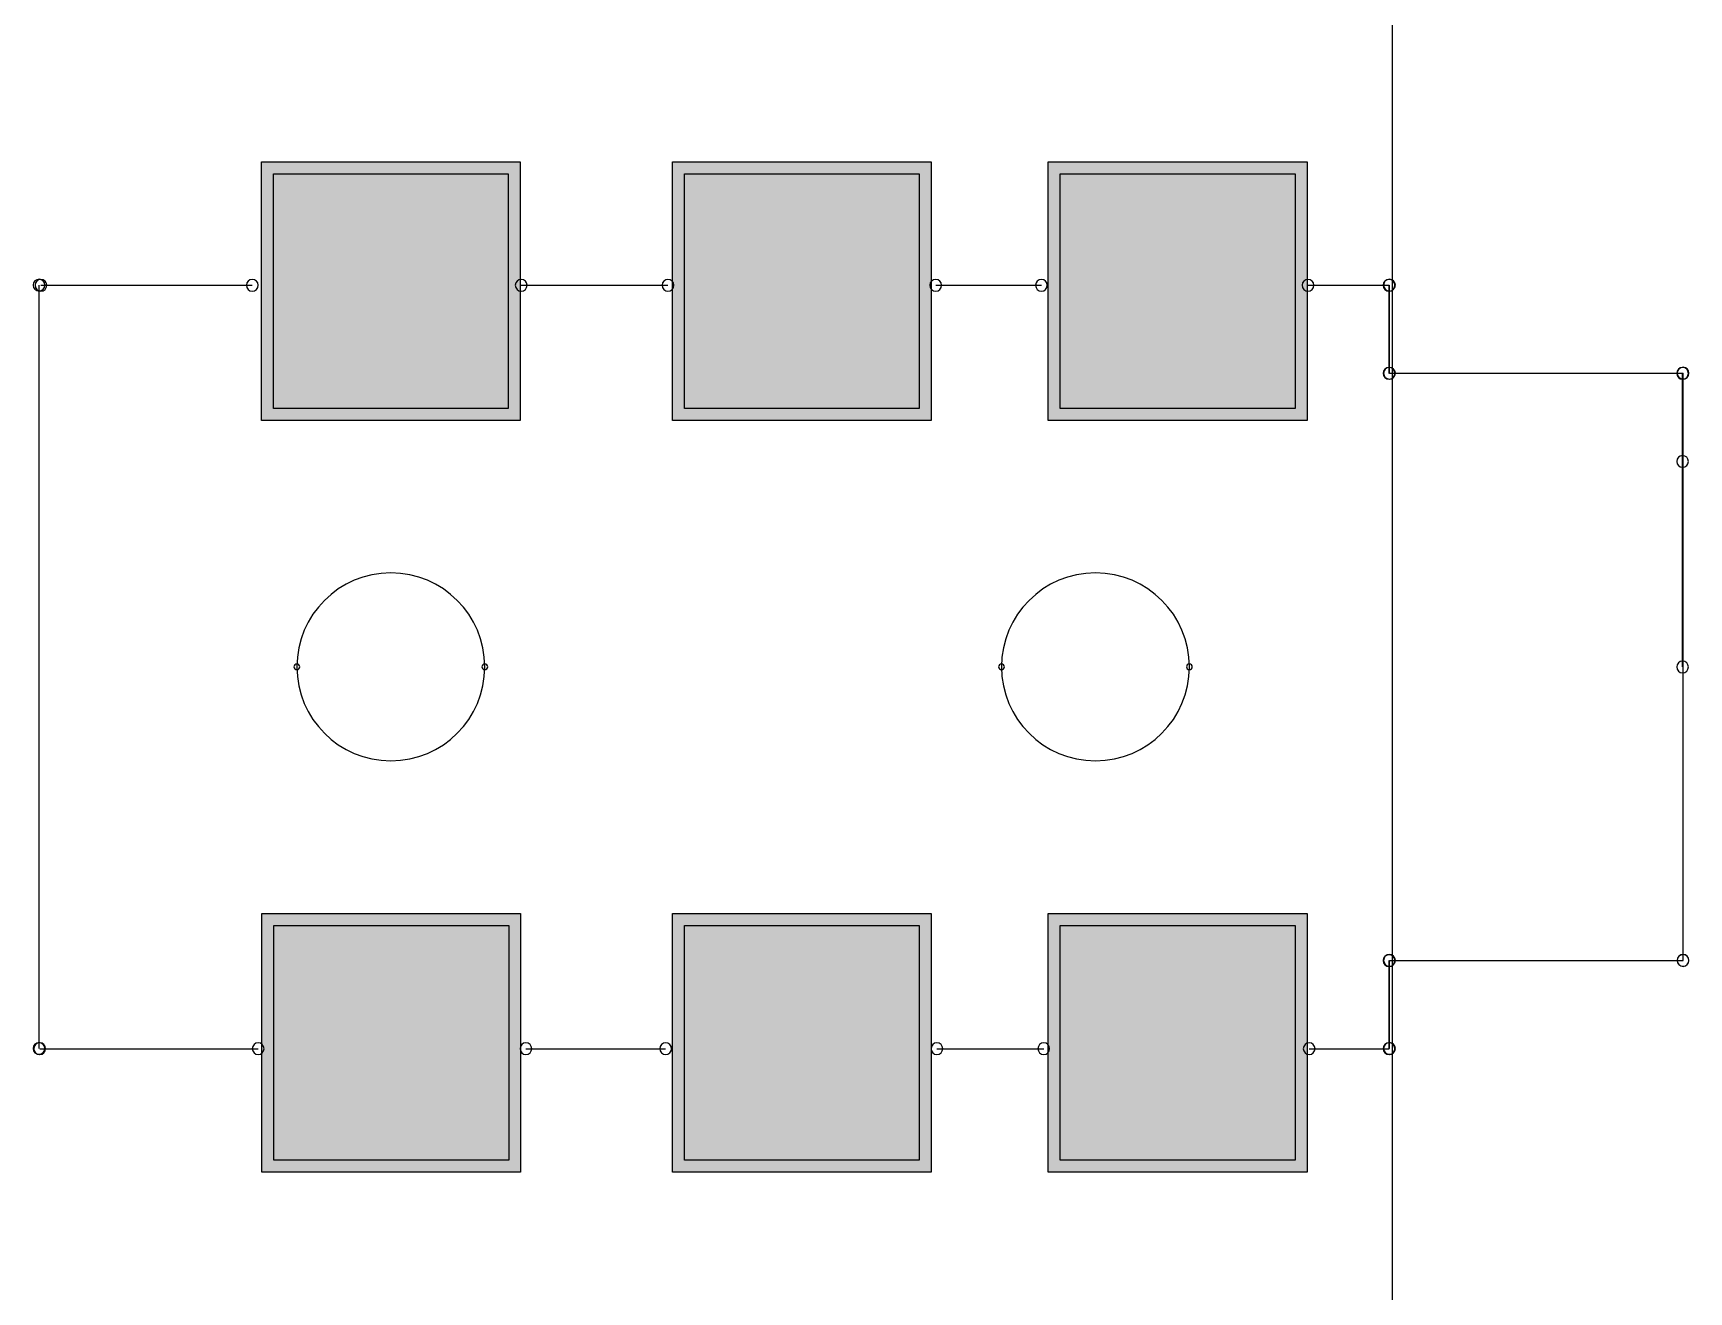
# Model space of a CAD drawing. Header units: millimetres. Extents: x -16.3 to 57, y -39.6 to 27.9.
# Drawn here: x 42.92 to 57.02, y -0.72 to 10 of the extents above; entities that cross this region are included whole.
import ezdxf

# ---------------------------------------------------------------- set-up
doc = ezdxf.new("R2010")
doc.units = ezdxf.units.MM
doc.header["$MEASUREMENT"] = 0
for name, color, linetype in [('BottomOverlay', 54, 'Continuous'), ('Mechanical1', 6, 'Continuous'), ('TopLayer', 1, 'Continuous'), ('TopOverlay', 2, 'Continuous'), ('TopPaste', 8, 'Continuous'), ('TopSolder', 216, 'Continuous')]:
    doc.layers.add(name, color=color, linetype=linetype)

msp = doc.modelspace()

# ---------------------------------------------------------------- hatches: boundary and pattern name
at = {"layer": 'TopLayer'}
for points in [[(46.97, 8.799), (46.97, 6.799), (44.97, 6.799), (44.97, 8.799)], [(50.47, 8.799), (50.47, 6.799), (48.47, 6.799), (48.47, 8.799)], [(53.67, 8.799), (53.67, 6.799), (51.67, 6.799), (51.67, 8.799)], [(46.974, 2.399), (46.974, 0.399), (44.974, 0.399), (44.974, 2.399)], [(50.47, 2.399), (50.47, 0.399), (48.47, 0.399), (48.47, 2.399)], [(53.67, 2.399), (53.67, 0.399), (51.67, 0.399), (51.67, 2.399)]]:
    msp.add_hatch(color=1, dxfattribs=at).paths.add_polyline_path(points)
at = {"layer": 'TopPaste'}
for points in [[(46.97, 8.799), (46.97, 6.799), (44.97, 6.799), (44.97, 8.799)], [(50.47, 8.799), (50.47, 6.799), (48.47, 6.799), (48.47, 8.799)], [(53.67, 8.799), (53.67, 6.799), (51.67, 6.799), (51.67, 8.799)], [(46.974, 2.399), (46.974, 0.399), (44.974, 0.399), (44.974, 2.399)], [(50.47, 2.399), (50.47, 0.399), (48.47, 0.399), (48.47, 2.399)], [(53.67, 2.399), (53.67, 0.399), (51.67, 0.399), (51.67, 2.399)]]:
    msp.add_hatch(color=8, dxfattribs=at).paths.add_polyline_path(points)
at = {"layer": 'TopSolder'}
for points in [[(47.072, 8.901), (47.072, 6.698), (44.868, 6.698), (44.868, 8.901)], [(50.572, 8.901), (50.572, 6.698), (48.368, 6.698), (48.368, 8.901)], [(53.772, 8.901), (53.772, 6.698), (51.568, 6.698), (51.568, 8.901)], [(47.075, 2.501), (47.075, 0.298), (44.872, 0.298), (44.872, 2.501)], [(50.572, 2.501), (50.572, 0.298), (48.368, 0.298), (48.368, 2.501)], [(53.772, 2.501), (53.772, 0.298), (51.568, 0.298), (51.568, 2.501)]]:
    msp.add_hatch(color=216, dxfattribs=at).paths.add_polyline_path(points)

# ---------------------------------------------------------------- linework, layer by layer
at = {"layer": 'BottomOverlay'}
for p, q in [((42.974, 1.351), (42.974, 7.85)), ((54.474, 7.1), (54.474, 7.85)), ((54.474, 7.1), (56.974, 7.1)), ((56.974, 2.101), (56.974, 7.101)), ((54.474, 1.351), (54.474, 2.101)), ((54.474, 2.101), (56.974, 2.101))]:
    msp.add_line(p, q, dxfattribs=at)
for centre, start, end in [((42.974, 7.85), 0, 180), ((54.474, 7.85), 0, 180), ((42.974, 7.85), 180, 0), ((54.474, 7.85), 180, 0), ((54.474, 7.1), 0, 180), ((54.474, 7.1), 0, 180), ((54.474, 7.1), 180, 0), ((54.474, 7.1), 180, 0), ((56.974, 7.101), 0, 180), ((56.974, 7.1), 0, 180), ((56.974, 7.101), 180, 0), ((56.974, 7.1), 180, 0), ((54.474, 2.101), 0, 180), ((54.474, 2.101), 0, 180), ((56.974, 2.101), 0, 180), ((56.974, 2.101), 0, 180), ((54.474, 2.101), 180, 0), ((54.474, 2.101), 180, 0), ((56.974, 2.101), 180, 0), ((56.974, 2.101), 180, 0), ((42.974, 1.351), 0, 180), ((42.974, 1.351), 180, 0), ((54.474, 1.351), 0, 180), ((54.474, 1.351), 180, 0)]:
    msp.add_arc(centre, 0.05, start, end, dxfattribs=at)
at = {"layer": 'Mechanical1'}
for p, q in [((54.501, -37.132), (54.501, 27.858)), ((54.501, -37.142), (54.501, 11.078))]:
    msp.add_line(p, q, dxfattribs=at)
for centre, radius, start, end in [((45.97, 4.6), 0.8, 0, 180), ((51.97, 4.6), 0.8, 0, 180), ((45.17, 4.6), 0.025, 0, 180), ((45.17, 4.6), 0.025, 180, 0), ((45.97, 4.6), 0.8, 180, 0), ((46.77, 4.6), 0.025, 0, 180), ((46.77, 4.6), 0.025, 180, 0), ((51.17, 4.6), 0.025, 0, 180), ((51.17, 4.6), 0.025, 180, 0), ((51.97, 4.6), 0.8, 180, 0), ((52.77, 4.6), 0.025, 0, 180), ((52.77, 4.6), 0.025, 180, 0)]:
    msp.add_arc(centre, radius, start, end, dxfattribs=at)
at = {"layer": 'TopLayer', "color": 1, "extrusion": (0, 0, -1)}
for p, q in [((44.97, 6.799), (44.97, 8.799)), ((44.97, 8.799), (46.97, 8.799)), ((46.97, 8.799), (46.97, 6.799)), ((48.47, 6.799), (48.47, 8.799)), ((48.47, 8.799), (50.47, 8.799)), ((50.47, 8.799), (50.47, 6.799)), ((51.67, 6.799), (51.67, 8.799)), ((51.67, 8.799), (53.67, 8.799)), ((53.67, 8.799), (53.67, 6.799)), ((46.97, 6.799), (44.97, 6.799)), ((50.47, 6.799), (48.47, 6.799)), ((53.67, 6.799), (51.67, 6.799)), ((44.974, 0.399), (44.974, 2.399)), ((44.974, 2.399), (46.974, 2.399)), ((46.974, 2.399), (46.974, 0.399)), ((48.47, 0.399), (48.47, 2.399)), ((48.47, 2.399), (50.47, 2.399)), ((50.47, 2.399), (50.47, 0.399)), ((51.67, 0.399), (51.67, 2.399)), ((51.67, 2.399), (53.67, 2.399)), ((53.67, 2.399), (53.67, 0.399)), ((46.974, 0.399), (44.974, 0.399)), ((50.47, 0.399), (48.47, 0.399)), ((53.67, 0.399), (51.67, 0.399))]:
    msp.add_line(p, q, dxfattribs=at)
at = {"layer": 'TopOverlay'}
for p, q in [((42.974, 1.35), (42.974, 7.85)), ((42.99, 7.849), (44.79, 7.849)), ((47.08, 7.849), (48.33, 7.849)), ((50.61, 7.849), (51.51, 7.849)), ((53.78, 7.849), (54.47, 7.849)), ((54.47, 7.099), (54.47, 7.849)), ((54.474, 7.1), (54.474, 7.85)), ((54.474, 7.1), (56.974, 7.1)), ((56.97, 4.599), (56.97, 7.099)), ((56.974, 2.1), (56.974, 7.1)), ((56.97, 4.599), (56.97, 6.349)), ((54.47, 1.349), (54.47, 2.099)), ((54.474, 1.35), (54.474, 2.1)), ((54.474, 2.1), (56.974, 2.1)), ((42.98, 1.349), (44.84, 1.349)), ((47.12, 1.349), (48.31, 1.349)), ((50.62, 1.349), (51.53, 1.349)), ((53.79, 1.349), (54.47, 1.349))]:
    msp.add_line(p, q, dxfattribs=at)
for centre, start, end in [((42.974, 7.85), 0, 180), ((42.99, 7.849), 0, 180), ((44.79, 7.849), 0, 180), ((47.08, 7.849), 0, 180), ((48.33, 7.849), 0, 180), ((50.61, 7.849), 0, 180), ((51.51, 7.849), 0, 180), ((53.78, 7.849), 0, 180), ((54.47, 7.849), 0, 180), ((54.47, 7.849), 0, 180), ((54.474, 7.85), 0, 180), ((42.974, 7.85), 180, 0), ((42.99, 7.849), 180, 0), ((44.79, 7.849), 180, 0), ((47.08, 7.849), 180, 0), ((48.33, 7.849), 180, 0), ((50.61, 7.849), 180, 0), ((51.51, 7.849), 180, 0), ((53.78, 7.849), 180, 0), ((54.47, 7.849), 180, 0), ((54.47, 7.849), 180, 0), ((54.474, 7.85), 180, 0), ((54.47, 7.099), 0, 180), ((54.47, 7.099), 180, 0), ((54.474, 7.1), 0, 180), ((54.474, 7.1), 0, 180), ((54.474, 7.1), 180, 0), ((54.474, 7.1), 180, 0), ((56.97, 7.099), 0, 180), ((56.97, 7.099), 180, 0), ((56.974, 7.1), 0, 180), ((56.974, 7.1), 0, 180), ((56.974, 7.1), 180, 0), ((56.974, 7.1), 180, 0), ((56.97, 6.349), 0, 180), ((56.97, 6.349), 180, 0), ((56.97, 4.599), 0, 180), ((56.97, 4.599), 0, 180), ((56.97, 4.599), 180, 0), ((56.97, 4.599), 180, 0), ((54.47, 2.099), 0, 180), ((54.474, 2.1), 0, 180), ((54.474, 2.1), 0, 180), ((56.974, 2.1), 0, 180), ((56.974, 2.1), 0, 180), ((54.47, 2.099), 180, 0), ((54.474, 2.1), 180, 0), ((54.474, 2.1), 180, 0), ((56.974, 2.1), 180, 0), ((56.974, 2.1), 180, 0), ((42.974, 1.35), 0, 180), ((42.974, 1.35), 180, 0), ((42.98, 1.349), 0, 180), ((42.98, 1.349), 180, 0), ((44.84, 1.349), 0, 180), ((44.84, 1.349), 180, 0), ((47.12, 1.349), 0, 180), ((47.12, 1.349), 180, 0), ((48.31, 1.349), 0, 180), ((48.31, 1.349), 180, 0), ((50.62, 1.349), 0, 180), ((50.62, 1.349), 180, 0), ((51.53, 1.349), 0, 180), ((51.53, 1.349), 180, 0), ((53.79, 1.349), 0, 180), ((53.79, 1.349), 180, 0), ((54.47, 1.349), 0, 180), ((54.47, 1.349), 0, 180), ((54.47, 1.349), 180, 0), ((54.47, 1.349), 180, 0), ((54.474, 1.35), 0, 180), ((54.474, 1.35), 180, 0)]:
    msp.add_arc(centre, 0.05, start, end, dxfattribs=at)
at = {"layer": 'TopPaste', "color": 8, "extrusion": (0, 0, -1)}
for p, q in [((44.97, 6.799), (44.97, 8.799)), ((44.97, 8.799), (46.97, 8.799)), ((46.97, 8.799), (46.97, 6.799)), ((48.47, 6.799), (48.47, 8.799)), ((48.47, 8.799), (50.47, 8.799)), ((50.47, 8.799), (50.47, 6.799)), ((51.67, 6.799), (51.67, 8.799)), ((51.67, 8.799), (53.67, 8.799)), ((53.67, 8.799), (53.67, 6.799)), ((46.97, 6.799), (44.97, 6.799)), ((50.47, 6.799), (48.47, 6.799)), ((53.67, 6.799), (51.67, 6.799)), ((44.974, 0.399), (44.974, 2.399)), ((44.974, 2.399), (46.974, 2.399)), ((46.974, 2.399), (46.974, 0.399)), ((48.47, 0.399), (48.47, 2.399)), ((48.47, 2.399), (50.47, 2.399)), ((50.47, 2.399), (50.47, 0.399)), ((51.67, 0.399), (51.67, 2.399)), ((51.67, 2.399), (53.67, 2.399)), ((53.67, 2.399), (53.67, 0.399)), ((46.974, 0.399), (44.974, 0.399)), ((50.47, 0.399), (48.47, 0.399)), ((53.67, 0.399), (51.67, 0.399))]:
    msp.add_line(p, q, dxfattribs=at)
at = {"layer": 'TopSolder', "color": 216, "extrusion": (0, 0, -1)}
for p, q in [((44.868, 6.698), (44.868, 8.901)), ((44.868, 8.901), (47.072, 8.901)), ((47.072, 8.901), (47.072, 6.698)), ((48.368, 6.698), (48.368, 8.901)), ((48.368, 8.901), (50.572, 8.901)), ((50.572, 8.901), (50.572, 6.698)), ((51.568, 6.698), (51.568, 8.901)), ((51.568, 8.901), (53.772, 8.901)), ((53.772, 8.901), (53.772, 6.698)), ((47.072, 6.698), (44.868, 6.698)), ((50.572, 6.698), (48.368, 6.698)), ((53.772, 6.698), (51.568, 6.698)), ((44.872, 0.298), (44.872, 2.501)), ((44.872, 2.501), (47.075, 2.501)), ((47.075, 2.501), (47.075, 0.298)), ((48.368, 0.298), (48.368, 2.501)), ((48.368, 2.501), (50.572, 2.501)), ((50.572, 2.501), (50.572, 0.298)), ((51.568, 0.298), (51.568, 2.501)), ((51.568, 2.501), (53.772, 2.501)), ((53.772, 2.501), (53.772, 0.298)), ((47.075, 0.298), (44.872, 0.298)), ((50.572, 0.298), (48.368, 0.298)), ((53.772, 0.298), (51.568, 0.298))]:
    msp.add_line(p, q, dxfattribs=at)

doc.saveas('drawing.dxf')
